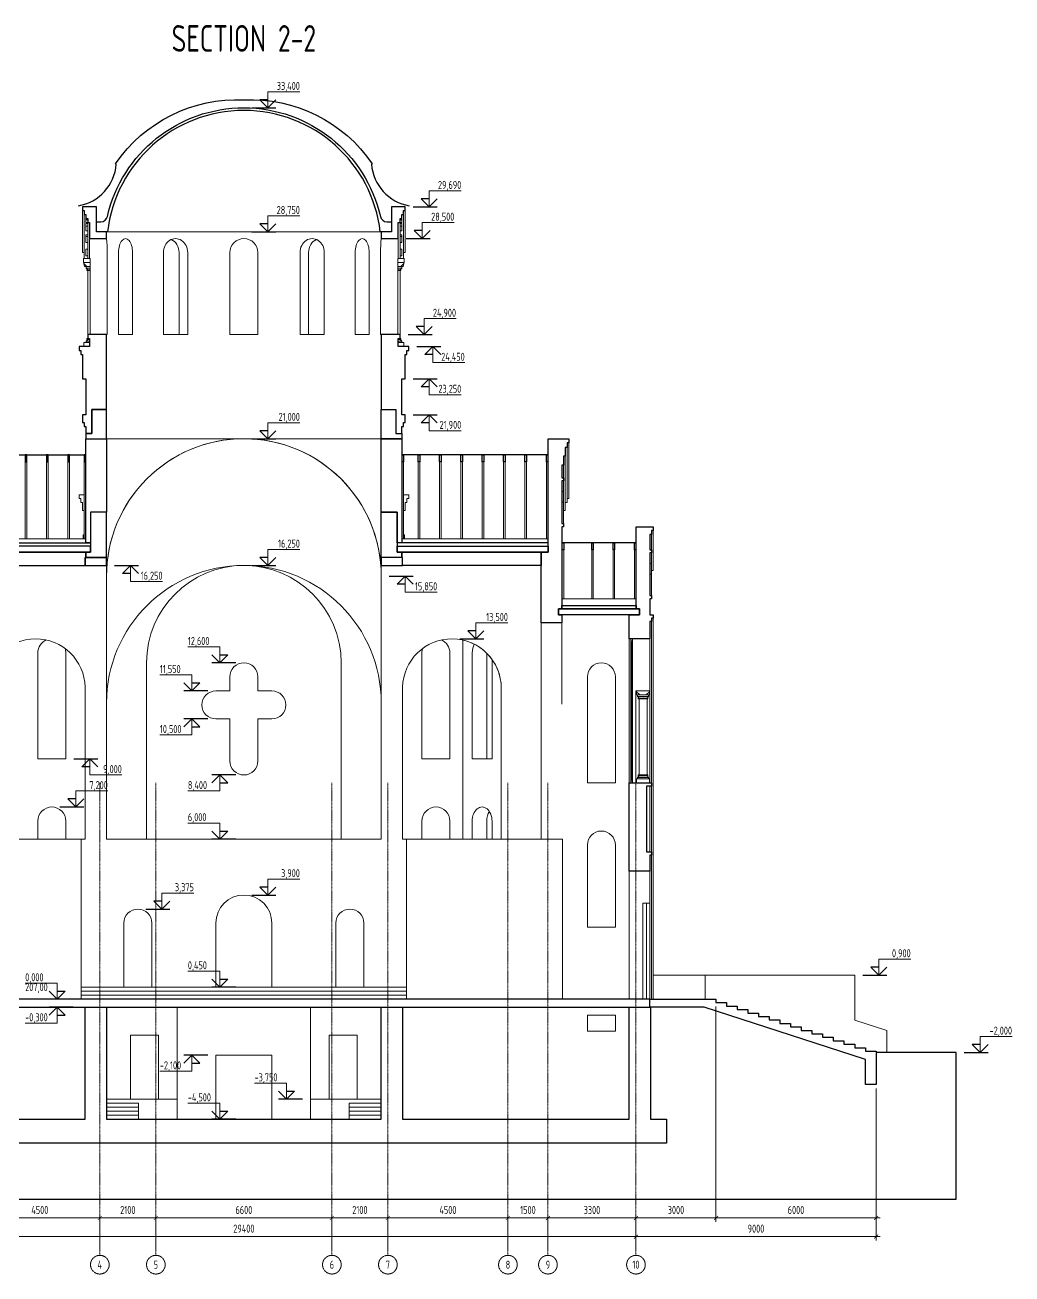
# Model space of a CAD drawing. Header units: millimetres. Extents: x -4890 to 184123, y 36 to 148549.
# Drawn here: x 146502 to 183510, y 55354 to 102157 of the extents above; entities that cross this region are included whole.
import ezdxf

# ---------------------------------------------------------------- set-up
doc = ezdxf.new("R2010")
doc.units = ezdxf.units.MM
doc.linetypes.add('CENTERX2', pattern=[101.6, 63.5, -12.7, 12.7, -12.7])
for name, color, linetype, lineweight in [('axis', 40, 'CENTERX2', 5), ('Dimension', 4, 'Continuous', 5), ('Text', 169, 'Continuous', 5), ('Wall_General', 5, 'Continuous', 30), ('Wall_Satelit', 253, 'Continuous', 5), ('Windows', 250, 'Continuous', 5)]:
    doc.layers.add(name, color=color, linetype=linetype, lineweight=lineweight)
doc.styles.add('OK300', font='isocpeur.ttf', dxfattribs={"width": 0.7, "height": 300})
doc.styles.get("Standard").update_dxf_attribs({"font": 'arial.ttf'})
doc.dimstyles.new('OK100', dxfattribs={"dimtxt": 300, "dimasz": 150, "dimexe": 150, "dimexo": 150, "dimgap": 150, "dimtad": 1, "dimdec": 0, "dimzin": 0, "dimdsep": 46, "dimtxsty": 'OK300', "dimblk": 'ARCHTICK', "dimcen": 150, "dimdle": 150, "dimclrd": 256, "dimclre": 256, "dimclrt": 256, "dimadec": 0, "dimazin": 0, "dimtfac": 1, "dimtdec": 0, "dimtofl": 0, "dimtmove": 0, "dimatfit": 3, "dimldrblk": 'DOT', "dimfxl": 1, "dimtolj": 1, "dimtzin": 0, "dimlwd": -1, "dimlwe": -1, "dimarcsym": 0})
doc.dimstyles.get("Standard").update_dxf_attribs({"dimtxt": 0.18, "dimasz": 0.18, "dimexe": 0.18, "dimexo": 0.0625, "dimgap": 0.09, "dimtad": 0, "dimtih": 1, "dimtoh": 1, "dimdec": 4, "dimzin": 0, "dimdsep": 46, "dimtxsty": 'Standard', "dimcen": 0.09, "dimadec": 0, "dimazin": 0, "dimtfac": 1, "dimtdec": 4, "dimtofl": 0, "dimtmove": 0, "dimatfit": 3, "dimfxl": 1, "dimtolj": 1, "dimtzin": 0, "dimarcsym": 0})

# ---------------------------------------------------------------- blocks, each defined once
blk = doc.blocks.new('_ArchTick')
at = {"color": 0, "linetype": 'ByBlock', "const_width": 0.15}
blk.add_lwpolyline([(-0.5, -0.5), (0.5, 0.5)], dxfattribs=at)
blk = doc.blocks.new('*D169')
at = {"layer": 'Defpoints', "color": 0, "transparency": 16777216}
for p in [(169410, 56754), (140010, 56054), (169410, 56054)]:
    blk.add_point(p, dxfattribs=at)
at = {"layer": 'Dimension', "transparency": 16777216}
for p, q in [((139860, 56754), (169560, 56754)), ((140010, 56204), (140010, 56904)), ((169410, 56204), (169410, 56904))]:
    blk.add_line(p, q, dxfattribs=at)
at = {"layer": 'Dimension', "transparency": 16777216, "xscale": 150, "yscale": 150, "zscale": 150, "rotation": 180}
blk.add_blockref('_ArchTick', (140010, 56754), dxfattribs=at)
at = {"layer": 'Dimension', "transparency": 16777216, "xscale": 150, "yscale": 150, "zscale": 150}
blk.add_blockref('_ArchTick', (169410, 56754), dxfattribs=at)
at = {"layer": 'Dimension', "transparency": 16777216, "insert": (154710, 57054), "char_height": 300, "attachment_point": 5, "style": 'OK300'}
blk.add_mtext('\\A1;29400', dxfattribs=at)
blk = doc.blocks.new('_Dot')
at = {"layer": 'Dimension', "color": 0, "lineweight": -2}
blk.add_line((-0.5, 0), (-1, 0), dxfattribs=at)
at = {"layer": 'Dimension', "color": 0, "const_width": 0.5}
blk.add_lwpolyline([(-0.25, 0, 1), (0.25, 0, 1)], format="xyb", close=True, dxfattribs=at)
blk = doc.blocks.new('*D171')
at = {"layer": 'Defpoints', "color": 0, "transparency": 16777216}
for p in [(149310, 57454), (144810, 56054), (149310, 56054)]:
    blk.add_point(p, dxfattribs=at)
at = {"layer": 'Dimension', "transparency": 16777216}
for p, q in [((144810, 56204), (144810, 57604)), ((149310, 56204), (149310, 57604)), ((144660, 57454), (149460, 57454))]:
    blk.add_line(p, q, dxfattribs=at)
at = {"layer": 'Dimension', "transparency": 16777216, "xscale": 150, "yscale": 150, "zscale": 150, "rotation": 180}
blk.add_blockref('_ArchTick', (144810, 57454), dxfattribs=at)
at = {"layer": 'Dimension', "transparency": 16777216, "xscale": 150, "yscale": 150, "zscale": 150}
blk.add_blockref('_ArchTick', (149310, 57454), dxfattribs=at)
at = {"layer": 'Dimension', "transparency": 16777216, "insert": (147060, 57754), "char_height": 300, "attachment_point": 5, "style": 'OK300'}
blk.add_mtext('\\A1;4500', dxfattribs=at)
blk = doc.blocks.new('*D172')
at = {"layer": 'Defpoints', "color": 0, "transparency": 16777216}
for p in [(151410, 57454), (149310, 56054), (151410, 56054)]:
    blk.add_point(p, dxfattribs=at)
at = {"layer": 'Dimension', "transparency": 16777216}
for p, q in [((149310, 56204), (149310, 57604)), ((151410, 56204), (151410, 57604)), ((149160, 57454), (151560, 57454))]:
    blk.add_line(p, q, dxfattribs=at)
at = {"layer": 'Dimension', "transparency": 16777216, "xscale": 150, "yscale": 150, "zscale": 150, "rotation": 180}
blk.add_blockref('_ArchTick', (149310, 57454), dxfattribs=at)
at = {"layer": 'Dimension', "transparency": 16777216, "xscale": 150, "yscale": 150, "zscale": 150}
blk.add_blockref('_ArchTick', (151410, 57454), dxfattribs=at)
at = {"layer": 'Dimension', "transparency": 16777216, "insert": (150360, 57754), "char_height": 300, "attachment_point": 5, "style": 'OK300'}
blk.add_mtext('\\A1;2100', dxfattribs=at)
blk = doc.blocks.new('*D173')
at = {"layer": 'Defpoints', "color": 0, "transparency": 16777216}
for p in [(158010, 57454), (151410, 56054), (158010, 56054)]:
    blk.add_point(p, dxfattribs=at)
at = {"layer": 'Dimension', "transparency": 16777216}
for p, q in [((151410, 56204), (151410, 57604)), ((158010, 56204), (158010, 57604)), ((151260, 57454), (158160, 57454))]:
    blk.add_line(p, q, dxfattribs=at)
at = {"layer": 'Dimension', "transparency": 16777216, "xscale": 150, "yscale": 150, "zscale": 150, "rotation": 180}
blk.add_blockref('_ArchTick', (151410, 57454), dxfattribs=at)
at = {"layer": 'Dimension', "transparency": 16777216, "xscale": 150, "yscale": 150, "zscale": 150}
blk.add_blockref('_ArchTick', (158010, 57454), dxfattribs=at)
at = {"layer": 'Dimension', "transparency": 16777216, "insert": (154710, 57754), "char_height": 300, "attachment_point": 5, "style": 'OK300'}
blk.add_mtext('\\A1;6600', dxfattribs=at)
blk = doc.blocks.new('*D174')
at = {"layer": 'Defpoints', "color": 0, "transparency": 16777216}
for p in [(160110, 57454), (158010, 56054), (160110, 56054)]:
    blk.add_point(p, dxfattribs=at)
at = {"layer": 'Dimension', "transparency": 16777216}
for p, q in [((158010, 56204), (158010, 57604)), ((160110, 56204), (160110, 57604)), ((157860, 57454), (160260, 57454))]:
    blk.add_line(p, q, dxfattribs=at)
at = {"layer": 'Dimension', "transparency": 16777216, "xscale": 150, "yscale": 150, "zscale": 150, "rotation": 180}
blk.add_blockref('_ArchTick', (158010, 57454), dxfattribs=at)
at = {"layer": 'Dimension', "transparency": 16777216, "xscale": 150, "yscale": 150, "zscale": 150}
blk.add_blockref('_ArchTick', (160110, 57454), dxfattribs=at)
at = {"layer": 'Dimension', "transparency": 16777216, "insert": (159060, 57754), "char_height": 300, "attachment_point": 5, "style": 'OK300'}
blk.add_mtext('\\A1;2100', dxfattribs=at)
blk = doc.blocks.new('*D175')
at = {"layer": 'Defpoints', "color": 0, "transparency": 16777216}
for p in [(164610, 57454), (160110, 56054), (164610, 56054)]:
    blk.add_point(p, dxfattribs=at)
at = {"layer": 'Dimension', "transparency": 16777216}
for p, q in [((160110, 56204), (160110, 57604)), ((164610, 56204), (164610, 57604)), ((159960, 57454), (164760, 57454))]:
    blk.add_line(p, q, dxfattribs=at)
at = {"layer": 'Dimension', "transparency": 16777216, "xscale": 150, "yscale": 150, "zscale": 150, "rotation": 180}
blk.add_blockref('_ArchTick', (160110, 57454), dxfattribs=at)
at = {"layer": 'Dimension', "transparency": 16777216, "xscale": 150, "yscale": 150, "zscale": 150}
blk.add_blockref('_ArchTick', (164610, 57454), dxfattribs=at)
at = {"layer": 'Dimension', "transparency": 16777216, "insert": (162360, 57754), "char_height": 300, "attachment_point": 5, "style": 'OK300'}
blk.add_mtext('\\A1;4500', dxfattribs=at)
blk = doc.blocks.new('*D176')
at = {"layer": 'Defpoints', "color": 0, "transparency": 16777216}
for p in [(169410, 57454), (166110, 56054), (169410, 56054)]:
    blk.add_point(p, dxfattribs=at)
at = {"layer": 'Dimension', "transparency": 16777216}
for p, q in [((166110, 56204), (166110, 57604)), ((169410, 56204), (169410, 57604)), ((165960, 57454), (169560, 57454))]:
    blk.add_line(p, q, dxfattribs=at)
at = {"layer": 'Dimension', "transparency": 16777216, "xscale": 150, "yscale": 150, "zscale": 150, "rotation": 180}
blk.add_blockref('_ArchTick', (166110, 57454), dxfattribs=at)
at = {"layer": 'Dimension', "transparency": 16777216, "xscale": 150, "yscale": 150, "zscale": 150}
blk.add_blockref('_ArchTick', (169410, 57454), dxfattribs=at)
at = {"layer": 'Dimension', "transparency": 16777216, "insert": (167760, 57754), "char_height": 300, "attachment_point": 5, "style": 'OK300'}
blk.add_mtext('\\A1;3300', dxfattribs=at)
blk = doc.blocks.new('*D178')
at = {"layer": 'Defpoints', "color": 0, "transparency": 16777216}
for p in [(166110, 57454), (164610, 56054), (166110, 56054)]:
    blk.add_point(p, dxfattribs=at)
at = {"layer": 'Dimension', "transparency": 16777216}
for p, q in [((164610, 56204), (164610, 57604)), ((166110, 56204), (166110, 57604)), ((164460, 57454), (166260, 57454))]:
    blk.add_line(p, q, dxfattribs=at)
at = {"layer": 'Dimension', "transparency": 16777216, "xscale": 150, "yscale": 150, "zscale": 150, "rotation": 180}
blk.add_blockref('_ArchTick', (164610, 57454), dxfattribs=at)
at = {"layer": 'Dimension', "transparency": 16777216, "xscale": 150, "yscale": 150, "zscale": 150}
blk.add_blockref('_ArchTick', (166110, 57454), dxfattribs=at)
at = {"layer": 'Dimension', "transparency": 16777216, "insert": (165360, 57754), "char_height": 300, "attachment_point": 5, "style": 'OK300'}
blk.add_mtext('\\A1;1500', dxfattribs=at)
blk = doc.blocks.new('*D213')
at = {"layer": 'Defpoints', "color": 0, "transparency": 16777216}
for p in [(178410, 62454), (178410, 56754), (169410, 56054)]:
    blk.add_point(p, dxfattribs=at)
at = {"layer": 'Dimension', "transparency": 16777216}
for p, q in [((178410, 62304), (178410, 56604)), ((169260, 56754), (178560, 56754)), ((169410, 56204), (169410, 56904))]:
    blk.add_line(p, q, dxfattribs=at)
at = {"layer": 'Dimension', "transparency": 16777216, "xscale": 150, "yscale": 150, "zscale": 150, "rotation": 180}
blk.add_blockref('_ArchTick', (169410, 56754), dxfattribs=at)
at = {"layer": 'Dimension', "transparency": 16777216, "xscale": 150, "yscale": 150, "zscale": 150}
blk.add_blockref('_ArchTick', (178410, 56754), dxfattribs=at)
at = {"layer": 'Dimension', "transparency": 16777216, "insert": (173910, 57054), "char_height": 300, "attachment_point": 5, "style": 'OK300'}
blk.add_mtext('\\A1;9000', dxfattribs=at)
blk = doc.blocks.new('*D223')
at = {"layer": 'Defpoints', "color": 0, "transparency": 16777216}
for p in [(172410, 65524), (178410, 62454), (172410, 57454)]:
    blk.add_point(p, dxfattribs=at)
at = {"layer": 'Dimension', "transparency": 16777216}
for p, q in [((172410, 65374), (172410, 57304)), ((178410, 62304), (178410, 57304)), ((178560, 57454), (172260, 57454))]:
    blk.add_line(p, q, dxfattribs=at)
at = {"layer": 'Dimension', "transparency": 16777216, "xscale": 150, "yscale": 150, "zscale": 150, "rotation": 180}
blk.add_blockref('_ArchTick', (172410, 57454), dxfattribs=at)
at = {"layer": 'Dimension', "transparency": 16777216, "xscale": 150, "yscale": 150, "zscale": 150}
blk.add_blockref('_ArchTick', (178410, 57454), dxfattribs=at)
at = {"layer": 'Dimension', "transparency": 16777216, "insert": (175410, 57754), "char_height": 300, "attachment_point": 5, "style": 'OK300'}
blk.add_mtext('\\A1;6000', dxfattribs=at)
blk = doc.blocks.new('*D224')
at = {"layer": 'Defpoints', "color": 0, "transparency": 16777216}
for p in [(172410, 65524), (172410, 57454), (169410, 56054)]:
    blk.add_point(p, dxfattribs=at)
at = {"layer": 'Dimension', "transparency": 16777216}
for p, q in [((172410, 65374), (172410, 57304)), ((169410, 56204), (169410, 57604)), ((169260, 57454), (172560, 57454))]:
    blk.add_line(p, q, dxfattribs=at)
at = {"layer": 'Dimension', "transparency": 16777216, "xscale": 150, "yscale": 150, "zscale": 150, "rotation": 180}
blk.add_blockref('_ArchTick', (169410, 57454), dxfattribs=at)
at = {"layer": 'Dimension', "transparency": 16777216, "xscale": 150, "yscale": 150, "zscale": 150}
blk.add_blockref('_ArchTick', (172410, 57454), dxfattribs=at)
at = {"layer": 'Dimension', "transparency": 16777216, "insert": (170910, 57754), "char_height": 300, "attachment_point": 5, "style": 'OK300'}
blk.add_mtext('\\A1;3000', dxfattribs=at)

msp = doc.modelspace()

# ---------------------------------------------------------------- linework, layer by layer
at = {"layer": 'axis', "ltscale": 0.5}
for points in [[(149309.7, 56053.7), (149309.7, 73753.7)], [(151409.7, 56053.7), (151409.7, 73753.7)], [(158009.7, 56053.7), (158009.7, 73753.7)], [(160109.7, 56053.7), (160109.7, 73753.7)], [(164609.7, 56053.7), (164609.7, 73753.7)], [(166109.7, 56053.7), (166109.7, 73753.7)], [(169409.7, 56053.7), (169409.7, 73753.7)]]:
    msp.add_lwpolyline(points, dxfattribs=at)
at = {"layer": 'axis', "color": 18, "true_color": 0x000000}
for centre in [(149309.7, 55703.7), (151409.7, 55703.7), (158009.7, 55703.7), (160109.7, 55703.7), (164609.7, 55703.7), (166109.7, 55703.7), (169409.7, 55703.7)]:
    msp.add_circle(centre, 350, dxfattribs=at)
at = {"layer": 'Defpoints'}
msp.add_lwpolyline([(129209.7, 64053.7), (129209.7, 58153.7), (181409.7, 58153.7), (181409.7, 63653.7)], dxfattribs=at)
at = {"layer": 'Dimension', "lineweight": 30}
for points in [[(155609.7, 99353.7), (155309.7, 99353.7), (155609.7, 99053.7), (155909.7, 99353.7)], [(155009.7, 99053.7), (155909.7, 99053.7)], [(161659.7, 95643.7), (161359.7, 95643.7), (161659.7, 95343.7), (161959.7, 95643.7)], [(161059.7, 95343.7), (161959.7, 95343.7)], [(155609.7, 94703.7), (155309.7, 94703.7), (155609.7, 94403.7), (155909.7, 94703.7)], [(155009.7, 94403.7), (155909.7, 94403.7)], [(160799.7, 94153.7), (161699.7, 94153.7)], [(161399.7, 94453.7), (161099.7, 94453.7), (161399.7, 94153.7), (161699.7, 94453.7)], [(161464.7, 90853.7), (161164.7, 90853.7), (161464.7, 90553.7), (161764.7, 90853.7)], [(160864.7, 90553.7), (161764.7, 90553.7)], [(161189.7, 90103.7), (162089.7, 90103.7)], [(161789.7, 89803.7), (161489.7, 89803.7), (161789.7, 90103.7), (162089.7, 89803.7)], [(161059.7, 88903.7), (161959.7, 88903.7)], [(161659.7, 88603.7), (161359.7, 88603.7), (161659.7, 88903.7), (161959.7, 88603.7)], [(161059.7, 87553.7), (161959.7, 87553.7)], [(161659.7, 87253.7), (161359.7, 87253.7), (161659.7, 87553.7), (161959.7, 87253.7)], [(155009.7, 86653.7), (155909.7, 86653.7)], [(155609.7, 86953.7), (155309.7, 86953.7), (155609.7, 86653.7), (155909.7, 86953.7)], [(155609.7, 82203.7), (155309.7, 82203.7), (155609.7, 81903.7), (155909.7, 82203.7)], [(149859.7, 81903.7), (150759.7, 81903.7)], [(150459.7, 81603.7), (150159.7, 81603.7), (150459.7, 81903.7), (150759.7, 81603.7)], [(155009.7, 81903.7), (155909.7, 81903.7)], [(160159.5, 81503.9), (161059.5, 81503.9)], [(160759.5, 81203.9), (160459.5, 81203.9), (160759.5, 81503.9), (161059.5, 81203.9)], [(162809.5, 79153.9), (163709.5, 79153.9)], [(163409.5, 79453.9), (163109.5, 79453.9), (163409.5, 79153.9), (163709.5, 79453.9)], [(153809.7, 78553.7), (154109.7, 78553.7), (153809.7, 78253.7), (153509.7, 78553.7)], [(154409.7, 78253.7), (153509.7, 78253.7)], [(152759.7, 77503.7), (153059.7, 77503.7), (152759.7, 77203.7), (152459.7, 77503.7)], [(153359.7, 77203.7), (152459.7, 77203.7)], [(152759.7, 75853.7), (153059.7, 75853.7), (152759.7, 76153.7), (152459.7, 75853.7)], [(153359.7, 76153.7), (152459.7, 76153.7)], [(148334.7, 74653.7), (149234.7, 74653.7)], [(148934.7, 74353.7), (148634.7, 74353.7), (148934.7, 74653.7), (149234.7, 74353.7)], [(153809.7, 73753.7), (154109.7, 73753.7), (153809.7, 74053.7), (153509.7, 73753.7)], [(154409.7, 74053.7), (153509.7, 74053.7)], [(148409.7, 73153.7), (148109.7, 73153.7), (148409.7, 72853.7), (148709.7, 73153.7)], [(147809.7, 72853.7), (148709.7, 72853.7)], [(153809.7, 71953.7), (154109.7, 71953.7), (153809.7, 71653.7), (153509.7, 71953.7)], [(154409.7, 71653.7), (153509.7, 71653.7)], [(155609.7, 69853.7), (155309.7, 69853.7), (155609.7, 69553.7), (155909.7, 69853.7)], [(151634.7, 69328.7), (151334.7, 69328.7), (151634.7, 69028.7), (151934.7, 69328.7)], [(155009.7, 69553.7), (155909.7, 69553.7)], [(151034.7, 69028.7), (151934.7, 69028.7)], [(177909.7, 66553.7), (178809.7, 66553.7)], [(178509.7, 66853.7), (178209.7, 66853.7), (178509.7, 66553.7), (178809.7, 66853.7)], [(153809.7, 66403.7), (154109.7, 66403.7), (153809.7, 66103.7), (153509.7, 66403.7)], [(154409.7, 66103.7), (153509.7, 66103.7)], [(147709.7, 65953.7), (148009.7, 65953.7), (147709.7, 65653.7), (147409.7, 65953.7)], [(148309.7, 65653.7), (147409.7, 65653.7)], [(147709.7, 65053.7), (148009.7, 65053.7), (147709.7, 65353.7), (147409.7, 65053.7)], [(148309.7, 65353.7), (147409.7, 65353.7)], [(181709.7, 63653.7), (182609.7, 63653.7)], [(182309.7, 63953.7), (182009.7, 63953.7), (182309.7, 63653.7), (182609.7, 63953.7)], [(152759.7, 63253.7), (153059.7, 63253.7), (152759.7, 63553.7), (152459.7, 63253.7)], [(153359.7, 63553.7), (152459.7, 63553.7)], [(156309.7, 62203.7), (156609.7, 62203.7), (156309.7, 61903.7), (156009.7, 62203.7)], [(156909.7, 61903.7), (156009.7, 61903.7)], [(153809.7, 61453.7), (154109.7, 61453.7), (153809.7, 61153.7), (153509.7, 61453.7)], [(154409.7, 61153.7), (153509.7, 61153.7)]]:
    msp.add_lwpolyline(points, dxfattribs=at)
at = {"layer": 'Dimension'}
for points in [[(155609.7, 99053.7), (155609.7, 99653.7), (156809.7, 99653.7)], [(161659.7, 95343.7), (161659.7, 95943.7), (162859.7, 95943.7)], [(155609.7, 94403.7), (155609.7, 95003.7), (156809.7, 95003.7)], [(161399.7, 94153.7), (161399.7, 94753.7), (162599.7, 94753.7)], [(161464.7, 90553.7), (161464.7, 91153.7), (162664.7, 91153.7)], [(161789.7, 90103.7), (161789.7, 89503.7), (162989.7, 89503.7)], [(161659.7, 88903.7), (161659.7, 88303.7), (162859.7, 88303.7)], [(161659.7, 87553.7), (161659.7, 86953.7), (162859.7, 86953.7)], [(155609.7, 86653.7), (155609.7, 87253.7), (156809.7, 87253.7)], [(155609.7, 81903.7), (155609.7, 82503.7), (156809.7, 82503.7)], [(150459.7, 81903.7), (150459.7, 81303.7), (151659.7, 81303.7)], [(160759.5, 81503.9), (160759.5, 80903.9), (161959.5, 80903.9)], [(163409.5, 79153.9), (163409.5, 79753.9), (164609.5, 79753.9)], [(153809.7, 78253.7), (153809.7, 78853.7), (152609.7, 78853.7)], [(152759.7, 77203.7), (152759.7, 77803.7), (151559.7, 77803.7)], [(152759.7, 76153.7), (152759.7, 75553.7), (151559.7, 75553.7)], [(148934.7, 74653.7), (148934.7, 74053.7), (150134.7, 74053.7)], [(153809.7, 74053.7), (153809.7, 73453.7), (152609.7, 73453.7)], [(148409.7, 72853.7), (148409.7, 73453.7), (149609.7, 73453.7)], [(153809.7, 71653.7), (153809.7, 72253.7), (152609.7, 72253.7)], [(155609.7, 69553.7), (155609.7, 70153.7), (156809.7, 70153.7)], [(151634.7, 69028.7), (151634.7, 69628.7), (152834.7, 69628.7)], [(178509.7, 66553.7), (178509.7, 67153.7), (179709.7, 67153.7)], [(153809.7, 66103.7), (153809.7, 66703.7), (152609.7, 66703.7)], [(147709.7, 65653.7), (147709.7, 66253.7), (146509.7, 66253.7)], [(147709.7, 65353.7), (147709.7, 64753.7), (146509.7, 64753.7)], [(182309.7, 63653.7), (182309.7, 64253.7), (183509.7, 64253.7)], [(152759.7, 63553.7), (152759.7, 62953.7), (151559.7, 62953.7)], [(156309.7, 61903.7), (156309.7, 62503.7), (155109.7, 62503.7)], [(153809.7, 61153.7), (153809.7, 61753.7), (152609.7, 61753.7)]]:
    msp.add_lwpolyline(points, dxfattribs=at)
at = {"layer": 'Wall_General'}
msp.add_lwpolyline([(148509.7, 95380.1, 0.3417929), (149925.1, 96940), (149900.4, 96957.1, -0.2615725), (154709.7, 99346.3, -0.2615725), (159519, 96957.1), (159494.2, 96940, 0.3417929), (160909.7, 95380.1)], format="xyb", dxfattribs=at)
msp.add_lwpolyline([(160239.6, 94403.7), (159824.6, 94403.7, 0.8895529), (149594.7, 94403.7), (149179.7, 94403.7), (149179.7, 94783.7), (149349, 94783.7, 0.3495941), (149592.6, 94977.8, -0.7965378), (159826.7, 94977.8, 0.3495941), (160070.4, 94783.7), (160239.6, 94783.7)], format="xyb", close=True, dxfattribs=at)
for points in [[(149179.7, 95343.7), (148659.7, 95343.7), (148659.7, 95203.7), (148724.7, 95203.7), (148724.7, 95053.7), (148789.7, 95053.7), (148789.7, 94903.7), (148854.7, 94903.7), (148854.7, 94753.7), (148919.7, 94753.7), (148919.7, 94153.7), (149559.7, 94153.7), (149559.7, 94403.7), (149179.7, 94403.7)], [(160239.6, 94403.7), (159859.7, 94403.7), (159859.7, 94153.7), (160499.7, 94153.7), (160499.7, 94753.7), (160564.7, 94753.7), (160564.7, 94903.7), (160629.7, 94903.7), (160629.7, 95053.7), (160694.7, 95053.7), (160694.7, 95203.7), (160759.7, 95203.7), (160759.7, 95343.7), (160239.6, 95343.7)], [(149559.7, 90553.7), (148854.7, 90553.7), (148854.7, 90413.7), (148919.7, 90413.7), (148919.7, 90103.7), (148529.7, 90103.7), (148529.7, 89963.7), (148594.7, 89963.7), (148594.7, 89813.7), (148659.7, 89813.7), (148659.7, 88903.7), (148789.7, 88903.7), (148789.7, 87553.7), (148659.7, 87553.7), (148659.7, 87263.7), (148724.7, 87263.7), (148724.7, 87113.7), (148789.7, 87113.7), (148789.7, 86853.7), (149009.7, 86853.7), (149009.7, 87753.7), (149559.7, 87753.7)], [(159859.7, 87753.7), (160409.7, 87753.7), (160409.7, 86853.7), (160629.7, 86853.7), (160629.7, 87113.7), (160694.7, 87113.7), (160694.7, 87263.7), (160759.7, 87263.7), (160759.7, 87553.7), (160629.7, 87553.7), (160629.7, 88903.7), (160759.7, 88903.7), (160759.7, 89813.7), (160824.7, 89813.7), (160824.7, 89963.7), (160889.7, 89963.7), (160889.7, 90103.7), (160499.7, 90103.7), (160499.7, 90413.7), (160564.7, 90413.7), (160564.7, 90553.7), (159859.7, 90553.7)], [(148789.7, 86653.7), (149559.7, 86653.7), (149559.7, 87753.7), (149009.7, 87753.7), (149009.7, 86853.7), (148789.7, 86853.7)], [(160629.7, 86653.7), (159859.7, 86653.7), (159859.7, 87753.7), (160409.7, 87753.7), (160409.7, 86853.7), (160629.7, 86853.7)], [(149559.7, 83903.7), (148959.7, 83903.7), (148959.7, 82753.7), (148789.7, 82753.7), (148789.7, 86653.7), (149559.7, 86653.7)], [(166629.7, 80053.7), (166629.7, 79753.7), (165859.7, 79753.7), (165859.7, 82403.7), (166119.7, 82403.7), (166119.7, 86653.7), (166889.7, 86653.7), (166889.7, 86497.3), (166824.7, 86497.3), (166824.7, 86329.7), (166759.7, 86329.7), (166759.7, 85994.5), (166694.7, 85994.5), (166694.7, 85659.3), (166629.7, 85659.3), (166629.7, 85193.7), (166694.7, 85193.7), (166694.7, 85073.7), (166629.7, 85073.7), (166629.7, 83473.7), (166694.7, 83473.7), (166694.7, 83353.7), (166629.7, 83353.7), (166629.7, 80273.7), (166509.7, 80273.7), (166509.7, 80053.7)], [(146509.7, 85785.6), (146569.7, 85785.6), (146569.7, 86053.7), (146509.7, 86053.7)], [(147309.7, 85785.6), (147369.7, 85785.6), (147369.7, 86053.7), (147309.7, 86053.7)], [(148109.7, 85785.6), (148169.7, 85785.6), (148169.7, 86053.7), (148109.7, 86053.7)], [(148719.7, 85785.6), (148779.7, 85785.6), (148779.7, 86053.7), (148719.7, 86053.7)], [(160699.7, 85785.6), (160639.7, 85785.6), (160639.7, 86053.7), (160699.7, 86053.7)], [(161309.7, 85785.6), (161249.7, 85785.6), (161249.7, 86053.7), (161309.7, 86053.7)], [(162109.7, 85785.6), (162049.7, 85785.6), (162049.7, 86053.7), (162109.7, 86053.7)], [(162909.7, 85785.6), (162849.7, 85785.6), (162849.7, 86053.7), (162909.7, 86053.7)], [(163709.7, 85785.6), (163649.7, 85785.6), (163649.7, 86053.7), (163709.7, 86053.7)], [(164509.7, 85785.6), (164449.7, 85785.6), (164449.7, 86053.7), (164509.7, 86053.7)], [(165309.7, 85785.6), (165249.7, 85785.6), (165249.7, 86053.7), (165309.7, 86053.7)], [(166109.7, 85785.6), (166049.7, 85785.6), (166049.7, 86053.7), (166109.7, 86053.7)], [(148789.7, 82203.7), (149559.7, 82203.7), (149559.7, 83903.7), (148959.7, 83903.7), (148959.7, 82403.7), (148789.7, 82403.7)], [(160629.7, 82203.7), (159859.7, 82203.7), (159859.7, 83903.7), (160459.7, 83903.7), (160459.7, 82403.7), (160629.7, 82403.7)], [(169539.7, 80053.7), (169539.7, 80273.7), (169419.7, 80273.7), (169419.7, 83353.7), (170059.7, 83353.7), (170059.7, 83213.7), (169994.7, 83213.7), (169994.7, 83063.7), (169929.7, 83063.7), (169929.7, 82493.7), (169994.7, 82493.7), (169994.7, 82373.7), (169929.7, 82373.7), (169929.7, 80773.7), (169994.7, 80773.7), (169994.7, 80653.7), (169929.7, 80653.7), (169929.7, 80053.7), (170059.7, 80053.7), (170059.7, 79933.7), (169994.7, 79933.7), (169994.7, 79803.7), (169929.7, 79803.7), (169929.7, 79153.7), (169159.7, 79153.7), (169159.7, 80053.7)], [(143299.7, 82623.7), (143299.7, 82753.7), (148959.7, 82753.7), (148959.7, 82623.7)], [(143299.7, 82403.7), (148959.7, 82403.7), (148959.7, 82623.7), (143299.7, 82623.7)], [(143559.7, 81903.7), (148759.7, 81903.7), (148759.7, 82203.7), (148789.7, 82203.7), (148789.7, 82403.7), (143559.7, 82403.7)], [(166119.7, 82623.7), (166119.7, 82753.7), (160459.7, 82753.7), (160459.7, 82623.7)], [(166119.7, 82403.7), (160459.7, 82403.7), (160459.7, 82623.7), (166119.7, 82623.7)], [(165859.7, 81903.7), (160659.7, 81903.7), (160659.7, 82203.7), (160629.7, 82203.7), (160629.7, 82403.7), (165859.7, 82403.7)], [(166699.7, 82485.6), (166639.7, 82485.6), (166639.7, 82753.7), (166699.7, 82753.7)], [(167809.7, 82485.6), (167749.7, 82485.6), (167749.7, 82753.7), (167809.7, 82753.7)], [(168609.7, 82485.6), (168549.7, 82485.6), (168549.7, 82753.7), (168609.7, 82753.7)], [(169409.7, 82485.6), (169349.7, 82485.6), (169349.7, 82753.7), (169409.7, 82753.7)], [(149559.7, 81903.7), (149559.7, 82203.7), (148759.7, 82203.7), (148759.7, 81903.7)], [(160659.7, 81903.7), (160659.7, 82203.7), (159859.7, 82203.7), (159859.7, 81903.7)], [(169539.7, 80053.7), (166509.7, 80053.7), (166509.7, 80273.7), (169539.7, 80273.7)], [(169419.7, 80273.7), (166629.7, 80273.7), (166629.7, 80403.7), (169419.7, 80403.7)], [(169929.7, 70453.7), (169159.7, 70453.7), (169159.7, 73753.7), (169994.7, 73753.7), (169994.7, 73633.7), (169799.7, 73633.7), (169799.7, 71173.7), (169994.7, 71173.7), (169994.7, 71053.7), (169929.7, 71053.7)], [(139489.7, 65353.7), (169929.7, 65353.7), (169929.7, 65653.7), (139489.7, 65653.7)], [(169929.7, 65653.7), (172409.7, 65653.7), (172409.7, 65523.7), (172809.7, 65523.7), (172809.7, 65393.7), (173209.7, 65393.7), (173209.7, 65263.7), (173609.7, 65263.7), (173609.7, 65133.7), (174009.7, 65133.7), (174009.7, 65003.7), (174409.7, 65003.7), (174409.7, 64873.7), (174809.7, 64873.7), (174809.7, 64743.7), (175209.7, 64743.7), (175209.7, 64613.7), (175609.7, 64613.7), (175609.7, 64483.7), (176009.7, 64483.7), (176009.7, 64353.7), (176409.7, 64353.7), (176409.7, 64223.7), (176809.7, 64223.7), (176809.7, 64093.7), (177209.7, 64093.7), (177209.7, 63963.7), (177609.7, 63963.7), (177609.7, 63833.7), (178009.7, 63833.7), (178009.7, 63703.7), (178409.7, 63703.7), (178409.7, 62453.7), (178009.7, 62453.7), (178009.7, 63388.3), (171962.1, 65353.7), (169929.7, 65353.7)], [(138859.7, 60253.7), (138859.7, 61153.7), (139459.7, 61153.7), (139459.7, 65353.7), (140259.7, 65353.7), (140259.7, 61153.7), (148759.7, 61153.7), (148759.7, 65353.7), (149559.7, 65353.7), (149559.7, 61153.7), (159859.7, 61153.7), (159859.7, 65353.7), (160659.7, 65353.7), (160659.7, 61153.7), (169159.7, 61153.7), (169159.7, 65353.7), (169959.7, 65353.7), (169959.7, 61153.7), (170559.7, 61153.7), (170559.7, 60253.7)]]:
    msp.add_lwpolyline(points, close=True, dxfattribs=at)
at = {"layer": 'Wall_General', "elevation": 0}
msp.add_lwpolyline([(159859.7, 86653.7), (160629.7, 86653.7), (160629.7, 82753.7), (160459.7, 82753.7), (160459.7, 83903.7), (159859.7, 83903.7)], close=True, dxfattribs=at)
at = {"layer": 'Wall_General'}
for points in [[(143299.7, 86053.7), (148789.7, 86053.7)], [(166119.7, 86053.7), (160629.7, 86053.7)], [(169419.7, 82753.7), (166629.7, 82753.7)], [(181409.7, 63653.7), (178409.7, 63653.7)]]:
    msp.add_lwpolyline(points, dxfattribs=at)
at = {"layer": 'Wall_Satelit'}
msp.add_line((166629.7, 76703.7), (166629.7, 79753.7), dxfattribs=at)
for points in [[(149594.7, 94403.7, -0.8895528), (159824.6, 94403.7)], [(148943.5, 90553.7), (149586.5, 90553.7), (149586.5, 93628.7, 0.0253834), (149559.7, 94153.7), (148919.7, 94153.7), (148919.7, 93403.7), (148943.5, 93403.7)], [(154184.7, 90553.7), (155234.7, 90553.7), (155234.7, 93628.7, 1), (154184.7, 93628.7)], [(160475.8, 90553.7), (159832.8, 90553.7), (159832.8, 93628.7, -0.0253834), (159859.7, 94153.7), (160499.7, 94153.7), (160499.7, 93403.7), (160475.8, 93403.7)], [(159859.7, 76753.7, 1), (149559.7, 76753.7), (149559.7, 81503.7, -1), (159859.7, 81503.7)], [(154709.7, 86653.7, 0.4142136), (149559.7, 81503.7), (149559.7, 86653.7)], [(154709.7, 86653.7, -0.4142136), (159859.7, 81503.7), (159859.7, 86653.7)], [(158359.7, 71653.7), (158359.7, 78253.7, 1), (151059.7, 78253.7), (151059.7, 71653.7)], [(164359.7, 71653.7), (162924.3, 71653.7), (162924.3, 79106.7, -0.3494538), (164359.7, 77303.7), (164359.7, 71653.7)], [(154184.7, 74578.7), (154184.7, 76153.7), (153659.7, 76153.7, -1), (153659.7, 77203.7), (154184.7, 77203.7), (154184.7, 77728.7, -1), (155234.7, 77728.7), (155234.7, 77203.7), (155759.7, 77203.7, -1), (155759.7, 76153.7), (155234.7, 76153.7), (155234.7, 74578.7, -1)], [(168639.7, 73753.7), (167589.7, 73753.7), (167589.7, 77728.7, -1), (168639.7, 77728.7)], [(148034.7, 71653.7), (148034.7, 72328.7, 1), (146984.7, 72328.7), (146984.7, 71653.7)], [(161384.7, 71653.7), (161384.7, 72328.7, -1), (162434.7, 72328.7), (162434.7, 71653.7)], [(168639.7, 68353.7), (167589.7, 68353.7), (167589.7, 71428.7, -1), (168639.7, 71428.7)]]:
    msp.add_lwpolyline(points, format="xyb", close=True, dxfattribs=at)
for points in [[(148659.7, 93628.7), (148724.7, 93628.7), (148724.7, 95203.7), (148659.7, 95203.7)], [(148724.7, 93403.7), (148854.7, 93403.7), (148854.7, 94753.7), (148854.7, 94903.7), (148789.7, 94903.7), (148789.7, 95053.7), (148724.7, 95053.7)], [(160694.7, 93403.7), (160564.7, 93403.7), (160564.7, 94753.7), (160564.7, 94903.7), (160629.7, 94903.7), (160629.7, 95053.7), (160694.7, 95053.7)], [(160759.7, 93628.7), (160694.7, 93628.7), (160694.7, 95203.7), (160759.7, 95203.7)], [(148789.7, 94854.5), (148854.7, 94854.5), (148854.7, 94903.7), (148789.7, 94903.7)], [(148789.7, 94854.5), (148854.7, 94854.5), (148854.7, 94758.8), (148789.7, 94758.8)], [(148789.7, 94720.9), (148854.7, 94720.9), (148854.7, 94618.7), (148789.7, 94618.7)], [(148789.7, 94618.7), (148854.7, 94618.7), (148854.7, 94441.9), (148789.7, 94441.9)], [(148854.7, 93403.7), (148919.7, 93403.7), (148919.7, 94753.7), (148854.7, 94753.7)], [(160564.7, 93403.7), (160499.7, 93403.7), (160499.7, 94753.7), (160564.7, 94753.7)], [(160629.7, 94854.5), (160564.7, 94854.5), (160564.7, 94903.7), (160629.7, 94903.7)], [(160629.7, 94854.5), (160564.7, 94854.5), (160564.7, 94758.8), (160629.7, 94758.8)], [(160629.7, 94720.9), (160564.7, 94720.9), (160564.7, 94618.7), (160629.7, 94618.7)], [(160629.7, 94618.7), (160564.7, 94618.7), (160564.7, 94441.9), (160629.7, 94441.9)], [(148789.7, 94287.4), (148854.7, 94287.4), (148854.7, 94232.1), (148789.7, 94232.1)], [(148789.7, 94232.1), (148854.7, 94232.1), (148854.7, 94001.2), (148789.7, 94001.2)], [(160629.7, 94287.4), (160564.7, 94287.4), (160564.7, 94232.1), (160629.7, 94232.1)], [(160629.7, 94232.1), (160564.7, 94232.1), (160564.7, 94001.2), (160629.7, 94001.2)], [(148789.7, 93753.7), (148854.7, 93753.7), (148854.7, 93503.7), (148789.7, 93503.7)], [(160629.7, 93753.7), (160564.7, 93753.7), (160564.7, 93503.7), (160629.7, 93503.7)], [(148697.1, 93253.7), (148943.5, 93253.7), (148943.5, 93403.7), (148697.1, 93403.7)], [(148707.1, 93253.7), (148707.1, 93223.7), (148823, 93103.7), (148943.5, 93103.7), (148943.5, 93253.7)], [(148707.1, 93223.7), (148738.2, 93103.7), (148823, 93103.7), (148707.1, 93223.7)], [(160722.2, 93253.7), (160475.8, 93253.7), (160475.8, 93403.7), (160722.2, 93403.7)], [(160712.2, 93253.7), (160712.2, 93223.7), (160596.3, 93103.7), (160475.8, 93103.7), (160475.8, 93253.7)], [(160712.2, 93223.7), (160681.2, 93103.7), (160596.3, 93103.7), (160712.2, 93223.7)], [(148791.1, 93043.7), (148943.5, 93043.7), (148943.5, 93103.7), (148791.1, 93103.7)], [(148791.1, 93043.7), (148855.3, 92983.7), (148943.5, 92983.7), (148943.5, 93043.7)], [(148821.1, 92953.7), (148943.5, 92953.7), (148943.5, 92983.7), (148821.1, 92983.7)], [(148855.3, 90553.7), (148943.5, 90553.7), (148943.5, 92953.7), (148855.3, 92953.7)], [(160628.3, 93043.7), (160475.8, 93043.7), (160475.8, 93103.7), (160628.3, 93103.7)], [(160628.3, 93043.7), (160564, 92983.7), (160475.8, 92983.7), (160475.8, 93043.7)], [(160598.3, 92953.7), (160475.8, 92953.7), (160475.8, 92983.7), (160598.3, 92983.7)], [(160564, 90553.7), (160475.8, 90553.7), (160475.8, 92953.7), (160564, 92953.7)], [(148855.3, 90373.7), (148791.1, 90313.7), (148919.7, 90313.7), (148919.7, 90373.7)], [(148821.1, 90373.7), (148919.7, 90373.7), (148919.7, 90403.7), (148821.1, 90403.7)], [(148855.3, 90403.7), (148919.7, 90403.7), (148919.7, 90413.7), (148855.3, 90413.7)], [(160564, 90403.7), (160499.7, 90403.7), (160499.7, 90413.7), (160564, 90413.7)], [(160598.3, 90373.7), (160499.7, 90373.7), (160499.7, 90403.7), (160598.3, 90403.7)], [(160564, 90373.7), (160628.3, 90313.7), (160499.7, 90313.7), (160499.7, 90373.7)], [(148707.1, 90103.7), (148919.7, 90103.7), (148919.7, 90253.7), (148707.1, 90253.7)], [(148791.1, 90253.7), (148919.7, 90253.7), (148919.7, 90313.7), (148791.1, 90313.7)], [(160628.3, 90253.7), (160499.7, 90253.7), (160499.7, 90313.7), (160628.3, 90313.7)], [(160712.2, 90103.7), (160499.7, 90103.7), (160499.7, 90253.7), (160712.2, 90253.7)], [(166824.7, 86329.7), (166759.7, 86329.7), (166759.7, 84263.7), (166824.7, 84263.7)], [(166889.7, 84413.7), (166824.7, 84413.7), (166824.7, 86497.3), (166889.7, 86497.3)], [(146509.7, 82903.7), (146569.7, 82903.7), (146569.7, 85785.6), (146509.7, 85785.6)], [(147309.7, 85785.6), (147369.7, 85785.6), (147369.7, 82903.7), (147309.7, 82903.7)], [(148109.7, 85785.6), (148169.7, 85785.6), (148169.7, 82903.7), (148109.7, 82903.7)], [(148719.7, 85785.6), (148779.7, 85785.6), (148779.7, 82903.7), (148719.7, 82903.7)], [(160699.7, 85785.6), (160639.7, 85785.6), (160639.7, 82903.7), (160699.7, 82903.7)], [(161309.7, 85785.6), (161249.7, 85785.6), (161249.7, 82903.7), (161309.7, 82903.7)], [(162109.7, 85785.6), (162049.7, 85785.6), (162049.7, 82903.7), (162109.7, 82903.7)], [(162909.7, 82903.7), (162849.7, 82903.7), (162849.7, 85785.6), (162909.7, 85785.6)], [(163709.7, 85785.6), (163649.7, 85785.6), (163649.7, 82903.7), (163709.7, 82903.7)], [(164509.7, 82903.7), (164449.7, 82903.7), (164449.7, 85785.6), (164509.7, 85785.6)], [(165309.7, 85785.6), (165249.7, 85785.6), (165249.7, 82903.7), (165309.7, 82903.7)], [(166109.7, 82903.7), (166049.7, 82903.7), (166049.7, 85785.6), (166109.7, 85785.6)], [(166759.7, 83963.7), (166694.7, 83963.7), (166694.7, 85994.5), (166759.7, 85994.5)], [(166694.7, 83473.7), (166629.7, 83473.7), (166629.7, 85073.7), (166694.7, 85073.7)], [(148719.7, 84553.7), (148529.7, 84553.7), (148529.7, 84413.7), (148594.7, 84413.7), (148594.7, 84263.7), (148659.7, 84263.7), (148659.7, 83963.7), (148719.7, 83963.7)], [(148779.7, 84553.7), (148779.7, 83098.6), (148789.7, 83103.6), (148789.7, 84553.7)], [(160639.7, 84553.7), (160639.7, 83098.6), (160629.7, 83103.6), (160629.7, 84553.7)], [(160699.7, 84553.7), (160889.7, 84553.7), (160889.7, 84413.7), (160824.7, 84413.7), (160824.7, 84263.7), (160759.7, 84263.7), (160759.7, 83963.7), (160699.7, 83963.7)], [(166694.7, 84673.7), (166629.7, 84673.7), (166629.7, 84273.7), (166694.7, 84273.7)], [(143299.7, 82753.7), (148789.7, 82753.7), (148789.7, 82903.7), (143299.7, 82903.7)], [(148719.7, 83068.7), (148689.7, 83053.7), (148689.7, 82903.7), (148719.7, 82903.7)], [(166119.7, 82753.7), (160629.7, 82753.7), (160629.7, 82903.7), (166119.7, 82903.7)], [(160699.7, 83068.7), (160729.7, 83053.7), (160729.7, 82903.7), (160699.7, 82903.7)], [(170059.7, 81713.7), (169994.7, 81713.7), (169994.7, 83213.7), (170059.7, 83213.7)], [(166639.7, 82485.6), (166699.7, 82485.6), (166699.7, 80653.7), (166639.7, 80653.7)], [(167749.7, 82485.6), (167809.7, 82485.6), (167809.7, 80653.7), (167749.7, 80653.7)], [(168549.7, 82485.6), (168609.7, 82485.6), (168609.7, 80653.7), (168549.7, 80653.7)], [(169349.7, 82485.6), (169409.7, 82485.6), (169409.7, 80653.7), (169349.7, 80653.7)], [(169994.7, 82373.7), (169929.7, 82373.7), (169929.7, 81973.7), (169994.7, 81973.7)], [(169929.7, 81973.7), (169994.7, 81973.7), (169994.7, 81573.7), (169929.7, 81573.7)], [(169994.7, 81573.7), (169929.7, 81573.7), (169929.7, 80773.7), (169994.7, 80773.7)], [(169419.7, 80653.7), (166629.7, 80653.7), (166629.7, 80403.7), (169419.7, 80403.7)], [(169994.7, 73753.7), (169929.7, 73753.7), (169929.7, 79803.7), (169994.7, 79803.7)], [(169994.7, 65653.7), (170059.7, 65653.7), (170059.7, 79933.7), (169994.7, 79933.7)], [(169929.7, 79153.7), (169929.7, 77203.7), (169409.7, 77203.7), (169409.7, 73753.7), (169159.7, 73753.7), (169159.7, 79153.7)], [(169914.7, 77203.7), (169914.7, 77173.7), (169794.7, 77053.7), (169554.7, 77053.7), (169434.7, 77173.7), (169434.7, 77203.7)], [(169554.7, 77053.7), (169434.7, 77053.7), (169434.7, 77173.7)], [(169884.7, 76993.7), (169464.7, 76993.7), (169464.7, 77053.7), (169884.7, 77053.7)], [(169884.7, 76993.7), (169824.7, 76933.7), (169524.7, 76933.7), (169464.7, 76993.7)], [(169854.7, 76903.7), (169494.7, 76903.7), (169494.7, 76933.7), (169854.7, 76933.7)], [(169824.7, 74053.7), (169524.7, 74053.7), (169524.7, 76903.7), (169824.7, 76903.7)], [(169914.7, 77173.7), (169914.7, 77053.7), (169794.7, 77053.7)], [(169824.7, 74023.7), (169884.7, 73963.7), (169464.7, 73963.7), (169524.7, 74023.7)], [(169884.7, 73903.7), (169464.7, 73903.7), (169464.7, 73963.7), (169884.7, 73963.7)], [(169854.7, 74023.7), (169494.7, 74023.7), (169494.7, 74053.7), (169854.7, 74053.7)], [(169914.7, 73753.7), (169434.7, 73753.7), (169434.7, 73903.7), (169914.7, 73903.7)], [(169929.7, 71173.7), (169799.7, 71173.7), (169799.7, 73633.7), (169929.7, 73633.7)], [(142759.7, 65653.7), (148609.7, 65653.7), (148609.7, 71653.7), (142759.7, 71653.7)], [(166659.7, 65653.7), (160809.7, 65653.7), (160809.7, 71653.7), (166659.7, 71653.7)], [(169994.7, 71053.7), (169929.7, 71053.7), (169929.7, 65653.7), (169994.7, 65653.7)], [(169929.7, 70453.7), (169929.7, 69253.7), (169669.7, 69253.7), (169669.7, 65653.7), (169159.7, 65653.7), (169159.7, 70453.7)], [(169799.7, 65653.7), (169669.7, 65653.7), (169669.7, 69253.7), (169799.7, 69253.7)], [(169929.7, 69253.7), (169799.7, 69253.7), (169799.7, 65653.7), (169929.7, 65653.7)], [(172009.7, 66553.7), (170059.7, 66553.7), (170059.7, 65653.7), (172009.7, 65653.7)], [(172009.7, 66553.7), (172009.7, 65653.7), (172409.7, 65653.7), (172409.7, 65523.7), (172809.7, 65523.7), (172809.7, 65393.7), (173209.7, 65393.7), (173209.7, 65263.7), (173609.7, 65263.7), (173609.7, 65133.7), (174009.7, 65133.7), (174009.7, 65003.7), (174409.7, 65003.7), (174409.7, 64873.7), (174809.7, 64873.7), (174809.7, 64743.7), (175209.7, 64743.7), (175209.7, 64613.7), (175609.7, 64613.7), (175609.7, 64483.7), (176009.7, 64483.7), (176009.7, 64353.7), (176409.7, 64353.7), (176409.7, 64223.7), (176809.7, 64223.7), (176809.7, 64093.7), (177209.7, 64093.7), (177209.7, 63963.7), (177609.7, 63963.7), (177609.7, 63833.7), (178009.7, 63833.7), (178009.7, 63703.7), (178409.7, 63703.7), (178409.7, 63653.7), (178809.7, 63653.7), (178809.7, 64473.7), (177609.7, 64863.7), (177609.7, 66553.7)], [(148609.7, 65953.7), (160809.7, 65953.7), (160809.7, 66103.7), (148609.7, 66103.7)], [(148609.7, 65803.7), (160809.7, 65803.7), (160809.7, 65953.7), (148609.7, 65953.7)], [(148609.7, 65653.7), (160809.7, 65653.7), (160809.7, 65803.7), (148609.7, 65803.7)], [(149559.7, 61903.7), (152209.7, 61903.7), (152209.7, 65353.7), (149559.7, 65353.7)], [(159859.7, 61903.7), (157209.7, 61903.7), (157209.7, 65353.7), (159859.7, 65353.7)], [(168639.7, 64453.7), (167589.7, 64453.7), (167589.7, 65053.7), (168639.7, 65053.7)], [(150459.7, 61903.7), (151509.7, 61903.7), (151509.7, 64303.7), (150459.7, 64303.7)], [(158959.7, 61903.7), (157909.7, 61903.7), (157909.7, 64303.7), (158959.7, 64303.7)], [(153659.7, 61153.7), (155759.7, 61153.7), (155759.7, 63553.7), (153659.7, 63553.7)], [(149559.7, 61903.7), (152209.7, 61903.7), (152209.7, 61153.7), (149559.7, 61153.7)], [(159859.7, 61903.7), (157209.7, 61903.7), (157209.7, 61153.7), (159859.7, 61153.7)], [(149559.7, 61603.7), (150759.7, 61603.7), (150759.7, 61753.7), (149559.7, 61753.7)], [(149559.7, 61453.7), (150759.7, 61453.7), (150759.7, 61603.7), (149559.7, 61603.7)], [(149559.7, 61303.7), (150759.7, 61303.7), (150759.7, 61453.7), (149559.7, 61453.7)], [(159859.7, 61603.7), (158659.7, 61603.7), (158659.7, 61753.7), (159859.7, 61753.7)], [(159859.7, 61453.7), (158659.7, 61453.7), (158659.7, 61603.7), (159859.7, 61603.7)], [(159859.7, 61303.7), (158659.7, 61303.7), (158659.7, 61453.7), (159859.7, 61453.7)], [(149559.7, 61153.7), (150759.7, 61153.7), (150759.7, 61303.7), (149559.7, 61303.7)], [(159859.7, 61153.7), (158659.7, 61153.7), (158659.7, 61303.7), (159859.7, 61303.7)]]:
    msp.add_lwpolyline(points, close=True, dxfattribs=at)
for points in [[(150010.4, 93628.7), (150010.4, 90553.7), (150535.4, 90553.7), (150535.4, 93628.7)], [(151693.4, 93628.7), (151693.4, 90553.7), (152602.8, 90553.7), (152602.8, 93628.7)], [(152281.3, 93628.7), (152281.3, 90553.7)], [(157725.9, 93628.7), (157725.9, 90553.7), (156816.6, 90553.7), (156816.6, 93628.7)], [(157138.1, 93628.7), (157138.1, 90553.7)], [(159409, 93628.7), (159409, 90553.7), (158884, 90553.7), (158884, 93628.7)], [(164013.2, 78381.6), (164013.2, 74653.7), (163270.8, 74653.7), (163270.8, 78628.7)], [(163815.2, 78614.5), (163815.2, 74653.7)], [(164013.2, 72328.7), (164013.2, 71653.7), (163270.8, 71653.7), (163270.8, 72328.7)], [(163815.2, 72328.7), (163815.2, 71653.7)]]:
    msp.add_lwpolyline(points, dxfattribs=at)
for points in [[(143559.7, 81903.7), (149559.7, 81903.7), (149559.7, 71653.7), (159859.7, 71653.7), (159859.7, 81903.7), (165859.7, 81903.7), (165859.7, 71653.7), (164359.7, 71653.7), (164359.7, 77303.7, 0.9905936), (160659.7, 77338.7), (160659.7, 71653.7), (160809.7, 71653.7), (160809.7, 66103.7), (159209.7, 66103.7), (159209.7, 68503.7, 1), (158159.7, 68503.7), (158159.7, 66103.7), (155759.7, 66103.7), (155759.7, 68503.7, 1), (153659.7, 68503.7), (153659.7, 66103.7), (151259.7, 66103.7), (151259.7, 68503.7, 1), (150209.7, 68503.7), (150209.7, 66103.7), (148609.7, 66103.7), (148609.7, 71653.7), (148759.7, 71653.7), (148759.7, 77338.7, 0.9905936), (145059.7, 77303.7)], [(147303.1, 79111.4, 0.3001804), (146984.7, 78628.7), (146984.7, 74653.7), (148034.7, 74653.7), (148034.7, 78628.7, 0.0791846), (148008.7, 78791.9, 0.0791846)], [(162116.2, 79111.4, -0.3001804), (162434.7, 78628.7), (162434.7, 74653.7), (161384.7, 74653.7), (161384.7, 78628.7, -0.0791846), (161410.7, 78791.9, -0.0791846)]]:
    msp.add_lwpolyline(points, format="xyb", dxfattribs=at)
for centre, major_axis, ratio, end_param in [((150272.9, 93628.7), (0, -525.5), 0.4995111, 4.712389), ((152148.1, 93628.7), (0, -525.2), 0.8657442, 4.712389), ((151826.6, 93628.7), (0, -525.2), 0.8657442, 2.7802347)]:
    msp.add_ellipse(centre, major_axis=major_axis, ratio=ratio, start_param=1.5707963, end_param=end_param, dxfattribs=at)
at = {"layer": 'Wall_Satelit', "extrusion": (0, 0, -1)}
for centre, major_axis, ratio, end_param in [((157271.3, 93628.7), (0, -525.2), 0.8657442, 4.712389), ((157592.7, 93628.7), (0, -525.2), 0.8657442, 2.7802347), ((159146.5, 93628.7), (0, -525.5), 0.4995111, 4.712389), ((163642, 78628.7), (0, -525), 0.7071094, 2.2343842), ((163642, 72328.7), (0, -525), 0.7071094, 4.712389), ((164186.5, 72328.7), (0, -525), 0.7071094, 2.3183838)]:
    msp.add_ellipse(centre, major_axis=major_axis, ratio=ratio, start_param=1.5707963, end_param=end_param, dxfattribs=at)
at = {"layer": 'Windows'}
for points in [[(169219.7, 79083.7), (169219.7, 79153.7), (169279.7, 79153.7), (169279.7, 79083.7)], [(169219.7, 79033.7), (169219.7, 79083.7), (169269.7, 79083.7), (169269.7, 79033.7)], [(169229.7, 73873.7), (169229.7, 79033.7), (169219.7, 79033.7), (169219.7, 73873.7)], [(169259.7, 73873.7), (169259.7, 79033.7), (169269.7, 79033.7), (169269.7, 73873.7)], [(169279.7, 79083.7), (169279.7, 73823.7), (169269.7, 73823.7), (169269.7, 79083.7)], [(169219.7, 73823.7), (169219.7, 73873.7), (169269.7, 73873.7), (169269.7, 73823.7)], [(169219.7, 73823.7), (169219.7, 73753.7), (169279.7, 73753.7), (169279.7, 73823.7)]]:
    msp.add_lwpolyline(points, close=True, dxfattribs=at)

# ---------------------------------------------------------------- texts
at = {"layer": 'axis', "color": 18, "true_color": 0x000000, "char_height": 300, "attachment_point": 5, "style": 'OK300'}
for s, insert in [('4', (149309.7, 55703.7)), ('5', (151409.7, 55703.7)), ('6', (158009.7, 55703.7)), ('7', (160109.7, 55703.7)), ('8', (164609.7, 55703.7)), ('9', (166109.7, 55703.7)), ('10', (169409.7, 55703.7))]:
    msp.add_mtext(s, dxfattribs=dict(at, insert=insert))
at = {"layer": 'Dimension', "char_height": 300, "style": 'OK300'}
for s, insert, attachment_point in [('33,400', (156809.7, 99653.7), 9), ('29,690', (162859.7, 95943.7), 9), ('28,750', (156809.7, 95003.7), 9), ('28,500', (162599.7, 94753.7), 9), ('24,900', (162664.7, 91153.7), 9), ('24,450', (162989.7, 89503.7), 9), ('23,250', (162859.7, 88303.7), 9), ('21,000', (156809.7, 87253.7), 9), ('21,900', (162859.7, 86953.7), 9), ('16,250', (156809.7, 82503.7), 9), ('16,250', (151659.7, 81303.7), 9), ('15,850', (161959.5, 80903.9), 9), ('13,500', (164609.5, 79753.9), 9), ('12,600', (152609.7, 78853.7), 7), ('11,550', (151559.7, 77803.7), 7), ('10,500', (151559.7, 75553.7), 7), ('9,000', (150134.7, 74053.7), 9), ('7,200', (149609.7, 73453.7), 9), ('8,400', (152609.7, 73453.7), 7), ('6,000', (152609.7, 72253.7), 7), ('3,900', (156809.7, 70153.7), 9), ('3,375', (152834.7, 69628.7), 9), ('0,900', (179709.7, 67153.7), 9), ('0,450', (152609.7, 66703.7), 7), ('0,000', (146509.7, 66253.7), 7), ('207,00', (146509.7, 66253.7), 1), ('-0,300', (146509.7, 64753.7), 7), ('-2,000', (183509.7, 64253.7), 9), ('-2,100', (151559.7, 62953.7), 7), ('-3,750', (155109.7, 62503.7), 7), ('-4,500', (152609.7, 61753.7), 7)]:
    msp.add_mtext(s, dxfattribs=dict(at, insert=insert, attachment_point=attachment_point))
at = {"layer": 'Text', "linetype": 'Continuous', "insert": (154709.7, 101153.7), "char_height": 1000, "attachment_point": 8, "style": 'OK300'}
msp.add_mtext('SECTION 2-2', dxfattribs=at)

# ---------------------------------------------------------------- dimensions: what is measured, and where the dimension line sits
at = {"layer": 'Dimension'}
for base, p1, p2, dimstyle, override, picture, middle in [((172409.7, 57453.7), (169409.7, 56053.7), (172409.7, 65523.7), 'Standard', {"dimtxt": 300, "dimasz": 150, "dimexe": 150, "dimexo": 150, "dimgap": 150, "dimtad": 1, "dimtih": 0, "dimtoh": 0, "dimdec": 0, "dimtxsty": 'OK300', "dimblk": 'ArchTick', "dimcen": 150, "dimdle": 150, "dimclrd": 256, "dimclre": 256, "dimclrt": 256, "dimtdec": 0, "dimatfit": 3, "dimldrblk": 'Dot', "dimlwd": 65535, "dimlwe": 65535}, '*D224', (170909.7, 57753.7)), ((172409.7, 57453.7), (178409.7, 62453.7), (172409.7, 65523.7), 'Standard', {"dimtxt": 300, "dimasz": 150, "dimexe": 150, "dimexo": 150, "dimgap": 150, "dimtad": 1, "dimtih": 0, "dimtoh": 0, "dimdec": 0, "dimtxsty": 'OK300', "dimblk": 'ArchTick', "dimcen": 150, "dimdle": 150, "dimclrd": 256, "dimclre": 256, "dimclrt": 256, "dimtdec": 0, "dimatfit": 3, "dimldrblk": 'Dot', "dimlwd": 65535, "dimlwe": 65535}, '*D223', (175409.7, 57753.7)), ((178409.7, 56753.7), (169409.7, 56053.7), (178409.7, 62453.7), 'Standard', {"dimtxt": 300, "dimasz": 150, "dimexe": 150, "dimexo": 150, "dimgap": 150, "dimtad": 1, "dimtih": 0, "dimtoh": 0, "dimdec": 0, "dimtxsty": 'OK300', "dimblk": 'ArchTick', "dimcen": 150, "dimdle": 150, "dimclrd": 256, "dimclre": 256, "dimclrt": 256, "dimtdec": 0, "dimatfit": 3, "dimldrblk": 'Dot', "dimlwd": 65535, "dimlwe": 65535}, '*D213', (173909.7, 57053.7)), ((149309.7, 57453.7), (144809.7, 56053.7), (149309.7, 56053.7), 'OK100', {"dimtmove": 1}, '*D171', (147059.7, 57753.7)), ((151409.7, 57453.7), (149309.7, 56053.7), (151409.7, 56053.7), 'OK100', {"dimtmove": 1}, '*D172', (150359.7, 57753.7)), ((158009.7, 57453.7), (151409.7, 56053.7), (158009.7, 56053.7), 'OK100', {"dimtmove": 1}, '*D173', (154709.7, 57753.7)), ((160109.7, 57453.7), (158009.7, 56053.7), (160109.7, 56053.7), 'OK100', {"dimtmove": 1}, '*D174', (159059.7, 57753.7)), ((164609.7, 57453.7), (160109.7, 56053.7), (164609.7, 56053.7), 'OK100', {"dimtmove": 1}, '*D175', (162359.7, 57753.7)), ((169409.7, 57453.7), (166109.7, 56053.7), (169409.7, 56053.7), 'OK100', {"dimtmove": 1}, '*D176', (167759.7, 57753.7))]:
    dim = msp.add_linear_dim(base=base, p1=p1, p2=p2, dimstyle=dimstyle, override=override, dxfattribs=at)
    dim.commit()
    dim.dimension.update_dxf_attribs({"geometry": picture, "text_midpoint": middle})
for base, p1, p2, picture, middle in [((166109.7, 57453.7), (164609.7, 56053.7), (166109.7, 56053.7), '*D178', (165359.7, 57753.7)), ((169409.7, 56753.7), (140009.7, 56053.7), (169409.7, 56053.7), '*D169', (154709.7, 57053.7))]:
    dim = msp.add_linear_dim(base=base, p1=p1, p2=p2, dimstyle='OK100', dxfattribs=at)
    dim.commit()
    dim.dimension.update_dxf_attribs({"geometry": picture, "text_midpoint": middle})

doc.saveas('drawing.dxf')
